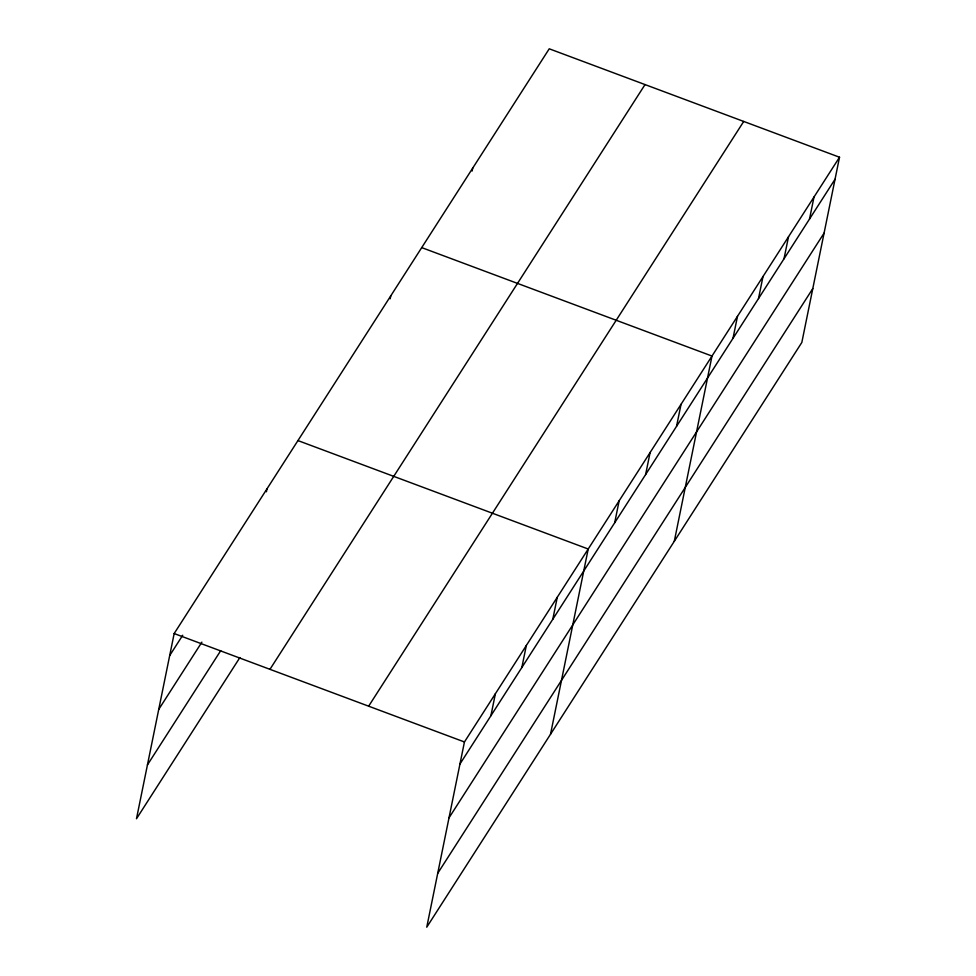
<?xml version="1.0" encoding="UTF-8"?>
<svg xmlns="http://www.w3.org/2000/svg" width="976" height="976" viewBox="0 0 976 976"><rect width="100%" height="100%" fill="white"/><g stroke="black" fill="none" stroke-linecap="round" stroke-linejoin="round"><path stroke-width="1.46" d="M839.519 157.234L464.442 741.967L426.756 927.2L801.833 342.454L839.519 157.234L549.244 48.8L174.167 633.546L136.481 818.766L239.901 657.543M266.399 491.758L266.997 488.817M390.18 298.79L390.778 295.85M472.128 171.02L472.726 168.092M490.904 715.737L495.381 693.729M521.843 667.499L526.332 645.49M552.794 619.26L557.272 597.251M550.525 734.233L588.211 549.012L297.948 440.579M614.685 522.782L619.162 500.761M645.624 474.531L650.101 452.522M676.563 426.292L681.041 404.284M674.306 541.265L711.992 356.045L421.717 247.611M733.013 338.294L737.49 316.285M758.523 298.534L763 276.513M784.021 258.762L788.51 236.753M809.531 219.002L814.008 196.993M169.69 655.555L182.719 635.242M158.734 709.418L201.886 642.135M147.437 764.916L220.735 650.65M269.962 669.329L645.038 84.583M368.647 706.197L743.724 121.451M459.964 763.988L835.041 179.242M448.997 817.851L824.073 233.105M437.712 873.337L812.788 288.591M174.167 633.546L464.442 741.967"/></g></svg>
